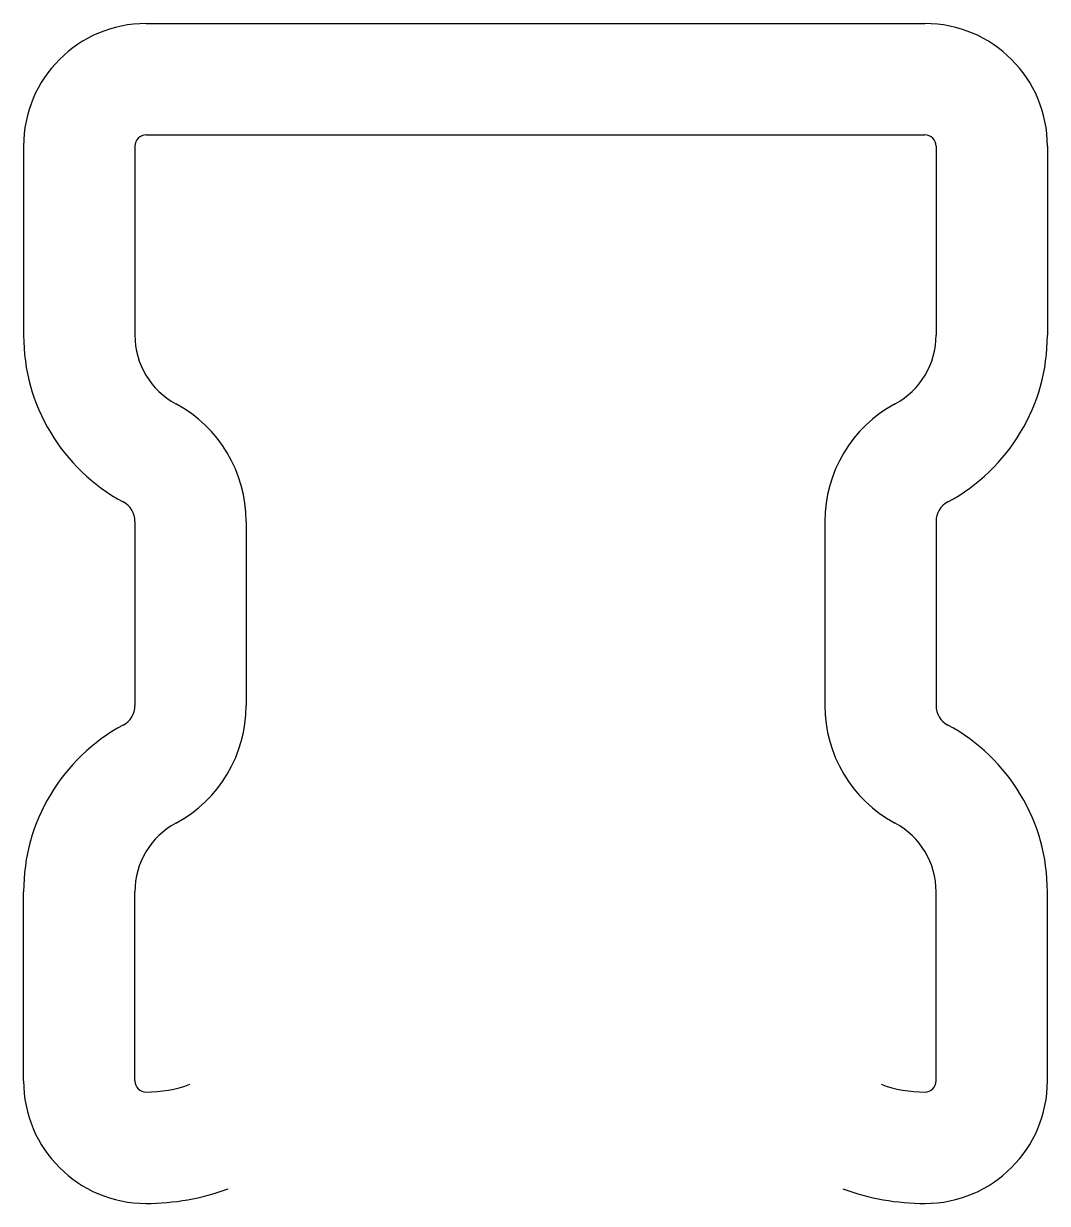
# Model space of a CAD drawing. Extents: x -14 to 14, y -16.2 to 16.2.
import ezdxf

# ---------------------------------------------------------------- set-up
doc = ezdxf.new("R2010")
doc.units = 0
doc.layers.add('MODELSKETCH_VISIBLE', color=7, linetype='CONTINUOUS')

msp = doc.modelspace()

# ---------------------------------------------------------------- linework, layer by layer
at = {"layer": 'MODELSKETCH_VISIBLE'}
for p, q in [((-10.668, 16.154), (10.668, 16.154)), ((-10.668, 13.106), (10.668, 13.106)), ((-14.021, 12.802), (-14.021, 7.62)), ((-10.973, 12.802), (-10.973, 7.62)), ((10.973, 12.802), (10.973, 7.62)), ((14.021, 12.802), (14.021, 7.62)), ((-10.973, 2.52), (-10.973, -2.52)), ((-7.925, 2.52), (-7.925, -2.52)), ((7.925, 2.52), (7.925, -2.52)), ((10.973, 2.52), (10.973, -2.52)), ((-14.021, -12.802), (-14.021, -7.62)), ((-10.973, -12.802), (-10.973, -7.62)), ((10.973, -12.802), (10.973, -7.62)), ((14.021, -12.802), (14.021, -7.62))]:
    msp.add_line(p, q, dxfattribs=at)
for centre, radius, start, end in [((-10.668, 12.802), 3.353, 90, 180), ((10.668, 12.802), 3.353, 0, 90), ((-10.668, 12.802), 0.305, 90, 180), ((10.668, 12.802), 0.305, 0, 90), ((-8.839, 7.62), 5.182, 180, 241.7263), ((-8.839, 7.62), 2.134, 180, 241.7263), ((8.839, 7.62), 2.134, 298.2737, 0), ((8.839, 7.62), 5.182, 298.2737, 0), ((-11.582, 2.52), 3.658, 0, 61.7263), ((11.582, 2.52), 3.658, 118.2737, 180), ((-11.582, 2.52), 0.61, 0, 61.7263), ((11.582, 2.52), 0.61, 118.2737, 180), ((-11.582, -2.52), 0.61, 298.2737, 0), ((-11.582, -2.52), 3.658, 298.2737, 0), ((11.582, -2.52), 3.658, 180, 241.7263), ((11.582, -2.52), 0.61, 180, 241.7263), ((-8.839, -7.62), 5.182, 118.2737, 180), ((8.839, -7.62), 5.182, 0, 61.7263), ((-8.839, -7.62), 2.134, 118.2737, 180), ((8.839, -7.62), 2.134, 0, 61.7263), ((-10.668, -12.802), 3.353, 180, 269.9905), ((-10.668, -12.802), 0.305, 180, 270.0632), ((-10.665, -9.601), 3.505, 269.9503, 290.05), ((10.665, -9.601), 3.505, 249.95, 270.0497), ((10.668, -12.802), 0.305, 269.9368, 0), ((10.668, -12.802), 3.353, 270.0095, 0), ((-10.665, -9.601), 6.553, 269.9656, 290.05), ((10.665, -9.601), 6.553, 249.95, 270.0344)]:
    msp.add_arc(centre, radius, start, end, dxfattribs=at)

doc.saveas('drawing.dxf')
